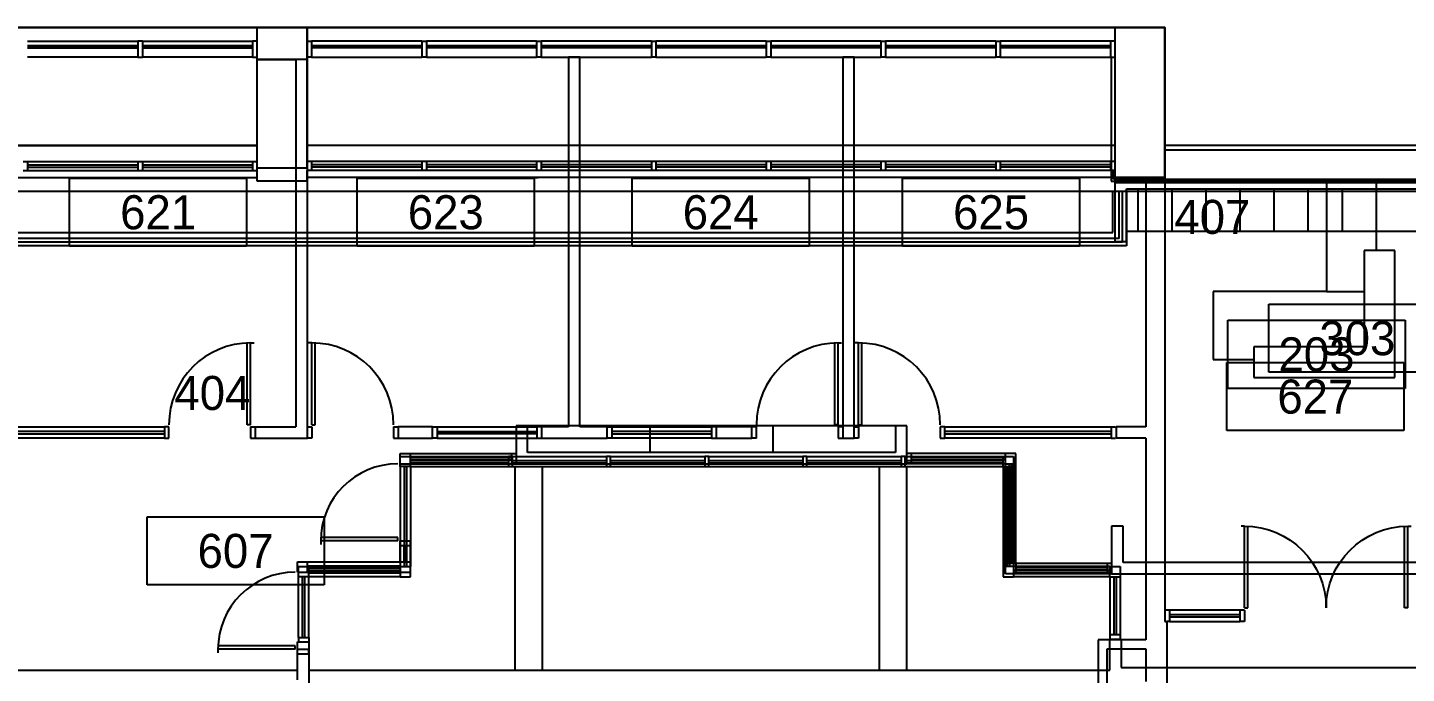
# Model space of a CAD drawing. Header units: inches. Extents: x -219 to 4035, y -10 to 4981.
# Drawn here: x 266 to 873, y 2694 to 2978 of the extents above; entities that cross this region are included whole.
import ezdxf
from ezdxf.enums import TextEntityAlignment as Align

# ---------------------------------------------------------------- set-up
doc = ezdxf.new("R2010")
doc.units = ezdxf.units.IN
doc.header["$LTSCALE"] = 48
doc.header["$MEASUREMENT"] = 0
doc.layers.get('0').update_dxf_attribs({"color": 13, "linetype": 'CONTINUOUS'})
for name, color, linetype in [('F1-BLDG3', 161, 'CONTINUOUS'), ('F2-BLDG1', 7, 'CONTINUOUS'), ('F2-BLDG4', 2, 'CONTINUOUS'), ('f2-casework1', 4, 'CONTINUOUS'), ('F2-DOOR1', 3, 'CONTINUOUS'), ('F2-RMNOS', 3, 'CONTINUOUS'), ('F2-WINDOW1', 1, 'CONTINUOUS'), ('F2-WINDOW2', 4, 'CONTINUOUS'), ('F3-BLDG1', 7, 'CONTINUOUS'), ('F3-BLDG3', 161, 'CONTINUOUS'), ('F3-BLDG4', 2, 'CONTINUOUS'), ('F3-RMNOS', 3, 'CONTINUOUS'), ('F3-WINDOW1', 1, 'CONTINUOUS'), ('F3-WINDOW2', 4, 'CONTINUOUS'), ('F4-BLDG1', 7, 'CONTINUOUS'), ('F4-BLDG4', 2, 'CONTINUOUS'), ('f4-casework1', 4, 'CONTINUOUS'), ('f4-casework2', 8, 'CONTINUOUS'), ('F4-RMNOS', 3, 'CONTINUOUS'), ('F4-WINDOW1', 1, 'CONTINUOUS'), ('F4-WINDOW2', 4, 'CONTINUOUS'), ('F5-BLDG3', 161, 'CONTINUOUS'), ('F6-BLDG1', 7, 'CONTINUOUS'), ('F6-BLDG3', 161, 'CONTINUOUS'), ('F6-BLDG4', 2, 'CONTINUOUS'), ('F6-DOOR1', 3, 'CONTINUOUS'), ('F6-DOORJMB', 32, 'CONTINUOUS'), ('F6-RMNOS', 3, 'CONTINUOUS'), ('F6-WINDOW1', 1, 'CONTINUOUS'), ('F6-WINDOW2', 4, 'CONTINUOUS')]:
    doc.layers.add(name, color=color, linetype=linetype)
for name, color, linetype, plot in [('F2-COLUMN1', 8, 'CONTINUOUS', False), ('F3-COLUMN1', 8, 'CONTINUOUS', False), ('F4-Bldg1A', 8, 'CONTINUOUS', False), ('F4-COLUMN1', 8, 'CONTINUOUS', False), ('F6-COLUMN1', 8, 'CONTINUOUS', False)]:
    doc.layers.add(name, color=color, linetype=linetype, plot=plot)
doc.styles.add('ORIG-RMNOS', font='noting.shx')
doc.styles.add('RMNOS', font='noting.shx')

# ---------------------------------------------------------------- blocks, each defined once
blk = doc.blocks.new('L-20C11')
for p, q in [((-11, 11), (11, 11)), ((-11, 11), (-11, -55)), ((11, 11), (11, -55)), ((-11, -55), (11, -55))]:
    blk.add_line(p, q)
blk = doc.blocks.new('L-20C11B')
for p, q in [((-11, -7), (-11, 55)), ((11, 55), (-11, 55)), ((11, -7), (11, 55)), ((11, -7), (-11, -7))]:
    blk.add_line(p, q)
blk = doc.blocks.new('L18C51')
for p, q in [((11, 7), (-11, 7)), ((-11, -7), (-11, 7)), ((11, -7), (11, 7)), ((11, -7), (-11, -7))]:
    blk.add_line(p, q)
blk = doc.blocks.new('ADR-36DL')
for p, q in [((0, 37), (-1.5, 37)), ((0, 1), (0, 37)), ((1.5, 1), (1.5, 36.97)), ((70.5, 1), (70.5, 36.97)), ((72, 1), (72, 37)), ((72, 37), (73.5, 37)), ((0, 1), (1.5, 1)), ((72, 1), (70.5, 1))]:
    blk.add_line(p, q)
for centre, start, end in [((0, 1), 0, 90), ((72, 1), 90, 180)]:
    blk.add_arc(centre, 36, start, end)
blk = doc.blocks.new('ADR-36R')
for p, q in [((-1.5, 1), (-1.5, 36.97)), ((0, 1), (0, 37)), ((0, 37), (1.5, 37)), ((0, 1), (-1.5, 1))]:
    blk.add_line(p, q)
blk.add_arc((0, 1), 36, 90, 180)
blk = doc.blocks.new('ADR-36L')
for p, q in [((0, 37), (-1.5, 37)), ((0, 1), (0, 37)), ((1.5, 1), (1.5, 36.97)), ((0, 1), (1.5, 1))]:
    blk.add_line(p, q)
blk.add_arc((0, 1), 36, 0, 90)
blk = doc.blocks.new('rmnos')
at = {"color": 11}
for p, q in [((-0.40625, 0.15625), (0.40625, 0.15625)), ((-0.40625, -0.15625), (-0.40625, 0.15625)), ((0.40625, 0.15625), (0.40625, -0.15625)), ((0.40625, -0.15625), (-0.40625, -0.15625))]:
    blk.add_line(p, q, dxfattribs=at)
at = {"color": 9, "style": 'ORIG-RMNOS'}
blk.add_attdef('ROOM', text='', height=0.15625, dxfattribs=at).set_placement((0, 0), align=Align.MIDDLE)
blk = doc.blocks.new('ADR-34L')
for p, q in [((0, 35), (-1.5, 35)), ((0, 1), (0, 35)), ((1.5, 1), (1.5, 34.97)), ((0, 1), (1.5, 1))]:
    blk.add_line(p, q)
blk.add_arc((0, 1), 34, 0, 90)
blk = doc.blocks.new('RMNOS-1')
at = {"color": 9, "style": 'RMNOS'}
blk.add_attdef('ROOM', text='', height=0.1562, dxfattribs=at).set_placement((0, 0), align=Align.MIDDLE)

msp = doc.modelspace()

# ---------------------------------------------------------------- linework, layer by layer
at = {"layer": 'F1-BLDG3'}
for p, q in [((767, 2978.5), (-11, 2978.5)), ((767, 2924.5), (767, 2978.5)), ((909, 2924.5), (767, 2924.5))]:
    msp.add_line(p, q, dxfattribs=at)
at = {"layer": 'F2-BLDG1'}
for p, q in [((367, 2910.75), (367, 2978.5)), ((367, 2978.5), (389, 2978.5)), ((389, 2978.5), (389, 2910.75)), ((745, 2884.25), (745, 2978.5)), ((745, 2978.5), (767, 2978.5)), ((767, 2978.5), (767, 2924.5)), ((909, 2924.5), (767, 2924.5)), ((389, 2910.75), (367, 2910.75)), ((485.75, 2912.5), (490.75, 2912.5)), ((750, 2884.25), (750, 2907.5)), ((750, 2907.5), (1267.75, 2907.5)), ((745, 2884.25), (750, 2884.25)), ((481.13, 2803), (481.13, 2786.25)), ((486.13, 2803), (481.13, 2803)), ((486.13, 2791.25), (486.13, 2803)), ((653.25, 2803), (648.25, 2803)), ((648.25, 2803), (648.25, 2791.25)), ((653.25, 2786.25), (653.25, 2803)), ((648.25, 2791.25), (486.13, 2791.25)), ((481.13, 2786.25), (653.25, 2786.25)), ((743.5, 2758.75), (743.5, 2737.75)), ((748.5, 2758.75), (743.5, 2758.75)), ((748.5, 2742.75), (748.5, 2758.75)), ((885, 2742.75), (748.5, 2742.75)), ((743.5, 2737.75), (1179.75, 2737.75)), ((384.75, 2691), (384.75, 2702.5)), ((384.75, 2702.5), (389.75, 2702.5)), ((389.75, 2702.5), (389.75, 2663.25))]:
    msp.add_line(p, q, dxfattribs=at)
at = {"layer": 'F2-BLDG4'}
for p, q in [((11, 2926.5), (367, 2926.5)), ((745, 2926.5), (389, 2926.5)), ((165.75, 2912.5), (367, 2912.5)), ((745, 2912.5), (389, 2912.5))]:
    msp.add_line(p, q, dxfattribs=at)
at = {"layer": 'f2-casework1'}
for p, q in [((755, 2907.5), (755, 2888.75)), ((770, 2907.5), (770, 2888.75)), ((785, 2907.5), (785, 2888.75)), ((800, 2907.5), (800, 2888.75)), ((815, 2907.5), (815, 2888.75)), ((830, 2907.5), (830, 2888.75)), ((845, 2907.5), (845, 2888.75)), ((860, 2907.5), (860, 2888.75)), ((750, 2888.75), (1267.75, 2888.75)), ((648.25, 2803), (486.13, 2803)), ((540.13, 2791.25), (540.13, 2803)), ((594.25, 2803), (594.25, 2791.25))]:
    msp.add_line(p, q, dxfattribs=at)
at = {"layer": 'F2-WINDOW1'}
for p, q in [((265.86, 2919.5), (314.43, 2919.5)), ((265.86, 2918), (314.43, 2918)), ((265.86, 2917), (314.43, 2917)), ((316.43, 2919.5), (365, 2919.5)), ((316.43, 2918), (365, 2918)), ((316.43, 2917), (365, 2917)), ((439.57, 2919.5), (391, 2919.5)), ((439.57, 2918), (391, 2918)), ((439.57, 2917), (391, 2917)), ((490.14, 2919.5), (441.57, 2919.5)), ((490.14, 2918), (441.57, 2918)), ((490.14, 2917), (441.57, 2917)), ((540.71, 2919.5), (492.14, 2919.5)), ((540.71, 2918), (492.14, 2918)), ((540.71, 2917), (492.14, 2917)), ((591.29, 2919.5), (542.71, 2919.5)), ((591.29, 2918), (542.71, 2918)), ((591.29, 2917), (542.71, 2917)), ((641.86, 2919.5), (593.29, 2919.5)), ((641.86, 2918), (593.29, 2918)), ((641.86, 2917), (593.29, 2917)), ((692.43, 2919.5), (643.86, 2919.5)), ((692.43, 2918), (643.86, 2918)), ((692.43, 2917), (643.86, 2917)), ((743, 2919.5), (694.43, 2919.5)), ((743, 2918), (694.43, 2918)), ((743, 2917), (694.43, 2917)), ((265.86, 2915.5), (314.43, 2915.5)), ((316.43, 2915.5), (365, 2915.5)), ((439.57, 2915.5), (391, 2915.5)), ((490.14, 2915.5), (441.57, 2915.5)), ((540.71, 2915.5), (492.14, 2915.5)), ((591.29, 2915.5), (542.71, 2915.5)), ((641.86, 2915.5), (593.29, 2915.5)), ((692.43, 2915.5), (643.86, 2915.5)), ((743, 2915.5), (694.43, 2915.5)), ((434.5, 2790.75), (479.13, 2790.75)), ((434.5, 2789), (479.13, 2789)), ((696.75, 2790.75), (655.25, 2790.75)), ((696.75, 2789), (655.25, 2789)), ((434.5, 2788), (479.13, 2788)), ((434.5, 2786.25), (479.13, 2786.25)), ((696.75, 2788), (655.25, 2788)), ((696.75, 2786.25), (655.25, 2786.25)), ((696.75, 2742.25), (696.75, 2786.25)), ((698.5, 2742.25), (698.5, 2786.25)), ((699.5, 2742.25), (699.5, 2786.25)), ((701.25, 2742.25), (701.25, 2786.25)), ((430, 2743), (430, 2750.25)), ((431.75, 2743), (431.75, 2750.25)), ((432.75, 2743), (432.75, 2750.25)), ((434.5, 2743), (434.5, 2750.25)), ((389.25, 2743), (430, 2743)), ((389.25, 2741.25), (430, 2741.25)), ((389.25, 2740.25), (430, 2740.25)), ((741.5, 2742.25), (701.25, 2742.25)), ((741.5, 2740.5), (701.25, 2740.5)), ((389.25, 2738.5), (430, 2738.5)), ((741.5, 2739.5), (701.25, 2739.5)), ((741.5, 2737.75), (701.25, 2737.75))]:
    msp.add_line(p, q, dxfattribs=at)
at = {"layer": 'F2-WINDOW2'}
for p, q in [((263.86, 2919.5), (265.86, 2919.5)), ((265.86, 2919.5), (265.86, 2915.5)), ((314.43, 2919.5), (316.43, 2919.5)), ((314.43, 2919.5), (314.43, 2915.5)), ((316.43, 2919.5), (316.43, 2915.5)), ((365, 2919.5), (365, 2915.5)), ((365, 2919.5), (367, 2919.5)), ((391, 2919.5), (389, 2919.5)), ((391, 2919.5), (391, 2915.5)), ((439.57, 2919.5), (439.57, 2915.5)), ((441.57, 2919.5), (439.57, 2919.5)), ((441.57, 2919.5), (441.57, 2915.5)), ((490.14, 2919.5), (490.14, 2915.5)), ((492.14, 2919.5), (490.14, 2919.5)), ((492.14, 2919.5), (492.14, 2915.5)), ((540.71, 2919.5), (540.71, 2915.5)), ((542.71, 2919.5), (540.71, 2919.5)), ((542.71, 2919.5), (542.71, 2915.5)), ((591.29, 2919.5), (591.29, 2915.5)), ((593.29, 2919.5), (591.29, 2919.5)), ((593.29, 2919.5), (593.29, 2915.5)), ((641.86, 2919.5), (641.86, 2915.5)), ((643.86, 2919.5), (641.86, 2919.5)), ((643.86, 2919.5), (643.86, 2915.5)), ((692.43, 2919.5), (692.43, 2915.5)), ((694.43, 2919.5), (692.43, 2919.5)), ((694.43, 2919.5), (694.43, 2915.5)), ((743, 2919.5), (743, 2915.5)), ((745, 2919.5), (743, 2919.5)), ((263.86, 2915.5), (265.86, 2915.5)), ((314.43, 2915.5), (316.43, 2915.5)), ((365, 2915.5), (367, 2915.5)), ((391, 2915.5), (389, 2915.5)), ((441.57, 2915.5), (439.57, 2915.5)), ((492.14, 2915.5), (490.14, 2915.5)), ((542.71, 2915.5), (540.71, 2915.5)), ((593.29, 2915.5), (591.29, 2915.5)), ((643.86, 2915.5), (641.86, 2915.5)), ((694.43, 2915.5), (692.43, 2915.5)), ((745, 2915.5), (743, 2915.5)), ((430, 2786.25), (430, 2790.75)), ((430, 2790.75), (434.5, 2790.75)), ((434.5, 2786.25), (434.5, 2790.75)), ((479.13, 2790.75), (479.13, 2786.25)), ((479.13, 2790.75), (481.13, 2790.75)), ((655.25, 2790.75), (653.25, 2790.75)), ((655.25, 2786.25), (655.25, 2790.75)), ((701.25, 2790.75), (696.75, 2790.75)), ((696.75, 2786.25), (696.75, 2790.75)), ((701.25, 2786.25), (701.25, 2790.75)), ((430, 2786.25), (434.5, 2786.25)), ((479.13, 2786.25), (481.13, 2786.25)), ((655.25, 2786.25), (653.25, 2786.25)), ((696.75, 2786.25), (701.25, 2786.25)), ((430, 2752.25), (434.5, 2752.25)), ((430, 2750.25), (430, 2752.25)), ((434.5, 2750.25), (434.5, 2752.25)), ((430, 2750.25), (434.5, 2750.25)), ((384.75, 2738.5), (384.75, 2743)), ((384.75, 2743), (389.25, 2743)), ((389.25, 2738.5), (389.25, 2743)), ((430, 2743), (430, 2738.5)), ((430, 2743), (434.5, 2743)), ((434.5, 2738.5), (434.5, 2743)), ((696.75, 2737.75), (696.75, 2742.25)), ((701.25, 2742.25), (696.75, 2742.25)), ((701.25, 2742.25), (701.25, 2737.75)), ((743.5, 2742.25), (741.5, 2742.25)), ((741.5, 2742.25), (741.5, 2737.75)), ((384.75, 2738.5), (389.25, 2738.5)), ((430, 2738.5), (434.5, 2738.5)), ((701.25, 2737.75), (696.75, 2737.75)), ((743.5, 2737.75), (741.5, 2737.75)), ((384.75, 2704.5), (389.75, 2704.5)), ((384.75, 2702.5), (384.75, 2704.5)), ((389.75, 2702.5), (389.75, 2704.5))]:
    msp.add_line(p, q, dxfattribs=at)
at = {"layer": 'F3-BLDG1'}
for p, q in [((367, 2978.5), (389, 2978.5)), ((367, 2926.5), (367, 2978.5)), ((389, 2978.5), (389, 2926.5)), ((745, 2926.5), (745, 2978.5)), ((745, 2978.5), (767, 2978.5)), ((767, 2978.5), (767, 2926.5)), ((367, 2926.5), (11, 2926.5)), ((745, 2926.5), (389, 2926.5)), ((909, 2926.5), (767, 2926.5)), ((1431.13, 2906.25), (10.25, 2906.25)), ((384.75, 2695.25), (384.75, 2707.75)), ((384.75, 2707.75), (389.75, 2707.75)), ((389.75, 2707.75), (389.75, 2695.25)), ((742.75, 2695.25), (742.75, 2709)), ((742.75, 2709), (747.75, 2709)), ((747.75, 2709), (747.75, 2696.5)), ((-6, 2695.25), (384.75, 2695.25)), ((389.75, 2695.25), (742.75, 2695.25)), ((747.75, 2696.5), (885, 2696.5))]:
    msp.add_line(p, q, dxfattribs=at)
at = {"layer": 'F3-BLDG3'}
for p, q in [((744, 2888.25), (744, 2906.25)), ((750, 2906.25), (750, 2882.25)), ((163.75, 2888.25), (744, 2888.25)), ((750, 2882.25), (163.75, 2882.25))]:
    msp.add_line(p, q, dxfattribs=at)
at = {"layer": 'F3-BLDG4'}
for p, q in [((746.75, 2885.5), (746.75, 2906.25)), ((748.25, 2884), (748.25, 2906.25)), ((746.75, 2885.5), (165.25, 2885.5)), ((748.25, 2884), (165.25, 2884)), ((480.75, 2695.25), (480.75, 2785)), ((492.75, 2695.25), (492.75, 2785)), ((641.25, 2695.25), (641.25, 2785)), ((653.25, 2695.25), (653.25, 2785))]:
    msp.add_line(p, q, dxfattribs=at)
at = {"layer": 'F3-WINDOW1'}
for p, q in [((434.5, 2789.5), (477.75, 2789.5)), ((479.5, 2789.5), (521, 2789.5)), ((522.75, 2789.5), (564.25, 2789.5)), ((566, 2789.5), (607.5, 2789.5)), ((609.25, 2789.5), (650.75, 2789.5)), ((652.5, 2789.5), (695.75, 2789.5)), ((430, 2785), (430, 2741)), ((431.75, 2785), (431.75, 2741)), ((432.75, 2785), (432.75, 2741)), ((434.5, 2787.75), (477.75, 2787.75)), ((434.5, 2786.75), (477.75, 2786.75)), ((434.5, 2785), (477.75, 2785)), ((434.5, 2785), (434.5, 2741)), ((479.5, 2787.75), (521, 2787.75)), ((479.5, 2786.75), (521, 2786.75)), ((479.5, 2785), (521, 2785)), ((522.75, 2787.75), (564.25, 2787.75)), ((522.75, 2786.75), (564.25, 2786.75)), ((522.75, 2785), (564.25, 2785)), ((566, 2787.75), (607.5, 2787.75)), ((566, 2786.75), (607.5, 2786.75)), ((566, 2785), (607.5, 2785)), ((609.25, 2787.75), (650.75, 2787.75)), ((609.25, 2786.75), (650.75, 2786.75)), ((609.25, 2785), (650.75, 2785)), ((652.5, 2787.75), (695.75, 2787.75)), ((652.5, 2786.75), (695.75, 2786.75)), ((652.5, 2785), (695.75, 2785)), ((695.75, 2785), (695.75, 2741)), ((697.5, 2785), (697.5, 2741)), ((698.5, 2785), (698.5, 2741)), ((700.25, 2785), (700.25, 2741)), ((389.75, 2741), (430, 2741)), ((742.75, 2741), (700.25, 2741)), ((385.25, 2709.75), (385.25, 2736.5)), ((387, 2709.75), (387, 2736.5)), ((388, 2709.75), (388, 2736.5)), ((389.75, 2739.25), (430, 2739.25)), ((389.75, 2738.25), (430, 2738.25)), ((389.75, 2709.75), (389.75, 2736.5)), ((430, 2736.5), (389.75, 2736.5)), ((742.75, 2739.25), (700.25, 2739.25)), ((742.75, 2738.25), (700.25, 2738.25)), ((742.75, 2736.5), (700.25, 2736.5)), ((742.75, 2736.5), (742.75, 2711)), ((744.5, 2736.5), (744.5, 2711)), ((745.5, 2736.5), (745.5, 2711)), ((747.25, 2736.5), (747.25, 2711))]:
    msp.add_line(p, q, dxfattribs=at)
at = {"layer": 'F3-WINDOW2'}
for p, q in [((430, 2785), (430, 2789.5)), ((430, 2789.5), (434.5, 2789.5)), ((434.5, 2785), (434.5, 2789.5)), ((695.75, 2785), (695.75, 2789.5)), ((695.75, 2789.5), (700.25, 2789.5)), ((700.25, 2789.5), (700.25, 2785)), ((434.5, 2785), (430, 2785)), ((695.75, 2785), (700.25, 2785)), ((385.25, 2736.5), (385.25, 2741)), ((385.25, 2741), (389.75, 2741)), ((389.75, 2736.5), (389.75, 2741)), ((430, 2741), (430, 2736.5)), ((430, 2741), (434.5, 2741)), ((434.5, 2736.5), (434.5, 2741)), ((695.75, 2741), (695.75, 2736.5)), ((700.25, 2741), (695.75, 2741)), ((700.25, 2741), (700.25, 2736.5)), ((742.75, 2741), (747.25, 2741)), ((742.75, 2736.5), (742.75, 2741)), ((747.25, 2741), (747.25, 2736.5)), ((389.75, 2736.5), (385.25, 2736.5)), ((430, 2736.5), (434.5, 2736.5)), ((695.75, 2736.5), (700.25, 2736.5)), ((742.75, 2736.5), (747.25, 2736.5)), ((385.25, 2709.75), (389.75, 2709.75)), ((385.25, 2709.75), (385.25, 2707.75)), ((389.75, 2709.75), (389.75, 2707.75)), ((742.75, 2711), (747.25, 2711)), ((742.75, 2711), (742.75, 2709)), ((747.25, 2711), (747.25, 2709))]:
    msp.add_line(p, q, dxfattribs=at)
for points in [[(477.75, 2785), (479.5, 2785), (479.5, 2789.5), (477.75, 2789.5)], [(521, 2785), (522.75, 2785), (522.75, 2789.5), (521, 2789.5)], [(564.25, 2785), (566, 2785), (566, 2789.5), (564.25, 2789.5)], [(607.5, 2785), (609.25, 2785), (609.25, 2789.5), (607.5, 2789.5)], [(650.75, 2785), (652.5, 2785), (652.5, 2789.5), (650.75, 2789.5)]]:
    msp.add_lwpolyline(points, close=True, dxfattribs=at)
at = {"layer": 'F4-BLDG1'}
for p, q in [((367, 2978.5), (389, 2978.5)), ((367, 2919.5), (367, 2978.5)), ((389, 2978.5), (389, 2919.5)), ((745, 2919.5), (745, 2978.5)), ((745, 2978.5), (767, 2978.5)), ((767, 2978.5), (767, 2926.5)), ((909, 2926.5), (767, 2926.5)), ((365, 2919.5), (365, 2915.5)), ((365, 2919.5), (367, 2919.5)), ((391, 2919.5), (389, 2919.5)), ((391, 2919.5), (391, 2915.5)), ((743, 2919.5), (743, 2915.5)), ((745, 2919.5), (743, 2919.5)), ((365, 2915.5), (367, 2915.5)), ((367, 2910.75), (367, 2915.5)), ((389, 2910.75), (367, 2910.75)), ((391, 2915.5), (389, 2915.5)), ((389, 2910.75), (389, 2915.5)), ((744.25, 2915.5), (743, 2915.5)), ((744.25, 2911.75), (744.25, 2915.5)), ((745, 2911.75), (744.25, 2911.75)), ((745, 2911.75), (745, 2910.25)), ((745, 2910.25), (909.75, 2910.25))]:
    msp.add_line(p, q, dxfattribs=at)
at = {"layer": 'F4-Bldg1A'}
for p, q in [((745, 2911.75), (909.75, 2911.75)), ((745, 2910.88), (909.75, 2910.88))]:
    msp.add_line(p, q, dxfattribs=at)
at = {"layer": 'F4-BLDG4'}
for p, q in [((11, 2978.5), (367, 2978.5)), ((389, 2978.5), (745, 2978.5)), ((11, 2926.5), (367, 2926.5)), ((745, 2926.5), (389, 2926.5)), ((11.75, 2912.5), (367, 2912.5)), ((744.25, 2912.5), (389, 2912.5))]:
    msp.add_line(p, q, dxfattribs=at)
at = {"layer": 'f4-casework1'}
for p, q in [((838.21, 2910.25), (838.21, 2862.25)), ((860.21, 2880.25), (860.21, 2910.25)), ((868.21, 2880.25), (860.21, 2880.25)), ((868.21, 2824.25), (868.21, 2880.25)), ((838.21, 2862.25), (788.21, 2862.25)), ((788.21, 2862.25), (788.21, 2832.25)), ((788.21, 2832.25), (806.21, 2832.25)), ((806.21, 2832.25), (806.21, 2824.25)), ((806.21, 2824.25), (868.21, 2824.25))]:
    msp.add_line(p, q, dxfattribs=at)
at = {"layer": 'f4-casework2'}
for p, q in [((860.21, 2880.25), (854.71, 2880.25)), ((854.71, 2880.25), (854.71, 2837.75)), ((838.21, 2862.25), (854.71, 2862.25)), ((854.71, 2837.75), (806.21, 2837.75)), ((806.21, 2837.75), (806.21, 2832.25))]:
    msp.add_line(p, q, dxfattribs=at)
at = {"layer": 'F4-WINDOW1'}
for p, q in [((265.86, 2919.5), (314.43, 2919.5)), ((265.86, 2918), (314.43, 2918)), ((265.86, 2917), (314.43, 2917)), ((316.43, 2919.5), (365, 2919.5)), ((316.43, 2918), (365, 2918)), ((316.43, 2917), (365, 2917)), ((439.57, 2919.5), (391, 2919.5)), ((439.57, 2918), (391, 2918)), ((439.57, 2917), (391, 2917)), ((490.14, 2919.5), (441.57, 2919.5)), ((490.14, 2918), (441.57, 2918)), ((490.14, 2917), (441.57, 2917)), ((540.71, 2919.5), (492.14, 2919.5)), ((540.71, 2918), (492.14, 2918)), ((540.71, 2917), (492.14, 2917)), ((591.29, 2919.5), (542.71, 2919.5)), ((591.29, 2918), (542.71, 2918)), ((591.29, 2917), (542.71, 2917)), ((641.86, 2919.5), (593.29, 2919.5)), ((641.86, 2918), (593.29, 2918)), ((641.86, 2917), (593.29, 2917)), ((692.43, 2919.5), (643.86, 2919.5)), ((692.43, 2918), (643.86, 2918)), ((692.43, 2917), (643.86, 2917)), ((743, 2919.5), (694.43, 2919.5)), ((743, 2918), (694.43, 2918)), ((743, 2917), (694.43, 2917)), ((265.86, 2915.5), (314.43, 2915.5)), ((316.43, 2915.5), (365, 2915.5)), ((439.57, 2915.5), (391, 2915.5)), ((490.14, 2915.5), (441.57, 2915.5)), ((540.71, 2915.5), (492.14, 2915.5)), ((591.29, 2915.5), (542.71, 2915.5)), ((641.86, 2915.5), (593.29, 2915.5)), ((692.43, 2915.5), (643.86, 2915.5)), ((743, 2915.5), (694.43, 2915.5))]:
    msp.add_line(p, q, dxfattribs=at)
at = {"layer": 'F4-WINDOW2'}
for p, q in [((263.86, 2919.5), (265.86, 2919.5)), ((265.86, 2919.5), (265.86, 2915.5)), ((314.43, 2919.5), (316.43, 2919.5)), ((314.43, 2919.5), (314.43, 2915.5)), ((316.43, 2919.5), (316.43, 2915.5)), ((439.57, 2919.5), (439.57, 2915.5)), ((441.57, 2919.5), (439.57, 2919.5)), ((441.57, 2919.5), (441.57, 2915.5)), ((490.14, 2919.5), (490.14, 2915.5)), ((492.14, 2919.5), (490.14, 2919.5)), ((492.14, 2919.5), (492.14, 2915.5)), ((540.71, 2919.5), (540.71, 2915.5)), ((542.71, 2919.5), (540.71, 2919.5)), ((542.71, 2919.5), (542.71, 2915.5)), ((591.29, 2919.5), (591.29, 2915.5)), ((593.29, 2919.5), (591.29, 2919.5)), ((593.29, 2919.5), (593.29, 2915.5)), ((641.86, 2919.5), (641.86, 2915.5)), ((643.86, 2919.5), (641.86, 2919.5)), ((643.86, 2919.5), (643.86, 2915.5)), ((692.43, 2919.5), (692.43, 2915.5)), ((694.43, 2919.5), (692.43, 2919.5)), ((694.43, 2919.5), (694.43, 2915.5)), ((263.86, 2915.5), (265.86, 2915.5)), ((314.43, 2915.5), (316.43, 2915.5)), ((441.57, 2915.5), (439.57, 2915.5)), ((492.14, 2915.5), (490.14, 2915.5)), ((542.71, 2915.5), (540.71, 2915.5)), ((593.29, 2915.5), (591.29, 2915.5)), ((643.86, 2915.5), (641.86, 2915.5)), ((694.43, 2915.5), (692.43, 2915.5))]:
    msp.add_line(p, q, dxfattribs=at)
at = {"layer": 'F5-BLDG3'}
msp.add_lwpolyline([(909, 2926.5), (767, 2926.5), (767, 2978.5), (-11, 2978.5), (-11, 2926.5), (-63, 2926.5), (-63, 2286.5), (-11, 2286.5), (-11, 2234.5), (767, 2234.5), (767, 2285.5), (795, 2285.5), (795, 2268.5), (881, 2268.5)], dxfattribs=at)
at = {"layer": 'F6-BLDG1'}
for p, q in [((389, 2978.5), (367, 2978.5)), ((367, 2964.5), (367, 2978.5)), ((389, 2964.5), (389, 2978.5)), ((745, 2978.5), (767, 2978.5)), ((745, 2965.5), (745, 2978.5)), ((767, 2978.5), (767, 2926.5)), ((509.25, 2965.5), (504.25, 2965.5)), ((504.25, 2965.5), (504.25, 2802.5)), ((509.25, 2802.5), (509.25, 2965.5)), ((630, 2965.5), (625, 2965.5)), ((625, 2965.5), (625, 2797.5)), ((630, 2797.5), (630, 2965.5)), ((743.25, 2965.5), (743.25, 2910.75)), ((743.25, 2965.5), (745, 2965.5)), ((367, 2964.5), (384.12, 2964.5)), ((384.12, 2964.5), (384.12, 2802.5)), ((389, 2964.5), (389.13, 2964.5)), ((389.13, 2797.5), (389.13, 2964.5)), ((767, 2926.5), (767, 2721.75)), ((743.25, 2910.75), (758.5, 2910.75)), ((758.5, 2910.75), (758.5, 2802.5)), ((366.13, 2802.5), (366.13, 2797.5)), ((366.13, 2802.5), (384.12, 2802.5)), ((429.13, 2802.5), (429.13, 2797.5)), ((444.25, 2802.5), (429.13, 2802.5)), ((444.25, 2797.5), (444.25, 2802.5)), ((492.25, 2802.5), (492.25, 2797.5)), ((504.25, 2802.5), (492.25, 2802.5)), ((521.25, 2802.5), (509.25, 2802.5)), ((521.25, 2797.5), (521.25, 2802.5)), ((585, 2802.5), (569.25, 2802.5)), ((569.25, 2802.5), (569.25, 2797.5)), ((585, 2797.5), (585, 2802.5)), ((745.5, 2802.5), (745.5, 2797.5)), ((758.5, 2802.5), (745.5, 2802.5)), ((366.13, 2797.5), (389.13, 2797.5)), ((429.13, 2797.5), (444.25, 2797.5)), ((492.25, 2797.5), (521.25, 2797.5)), ((569.25, 2797.5), (585, 2797.5)), ((625, 2797.5), (630, 2797.5)), ((758.5, 2797.5), (745.5, 2797.5)), ((758.5, 2797.5), (758.5, 2708.75)), ((767, 2721.75), (767, 2716.75)), ((767, 2716.75), (767.75, 2716.75)), ((767.75, 2716.75), (767.75, 2666.75)), ((758.5, 2708.75), (737.5, 2708.75)), ((737.5, 2708.75), (737.5, 2666.75))]:
    msp.add_line(p, q, dxfattribs=at)
at = {"layer": 'F6-BLDG3'}
for p, q in [((909, 2926.5), (767, 2926.5)), ((909, 2911.5), (767, 2911.5)), ((741.5, 2670.75), (741.5, 2704.75)), ((741.5, 2704.75), (758.5, 2704.75)), ((758.5, 2704.75), (758.5, 2690.25))]:
    msp.add_line(p, q, dxfattribs=at)
at = {"layer": 'F6-BLDG4'}
for p, q in [((314.43, 2965.5), (265.86, 2965.5)), ((365, 2965.5), (316.43, 2965.5)), ((391, 2965.5), (439.57, 2965.5)), ((441.57, 2965.5), (490.14, 2965.5)), ((492.14, 2965.5), (540.71, 2965.5)), ((542.71, 2965.5), (591.29, 2965.5)), ((593.29, 2965.5), (641.86, 2965.5)), ((643.86, 2965.5), (692.43, 2965.5)), ((694.43, 2965.5), (743, 2965.5))]:
    msp.add_line(p, q, dxfattribs=at)
at = {"layer": 'F6-DOORJMB'}
for p, q in [((389.13, 2802.5), (391.13, 2802.5)), ((391.13, 2802.5), (391.13, 2797.5)), ((427.13, 2802.5), (427.13, 2797.5)), ((427.13, 2802.5), (429.13, 2802.5)), ((587, 2802.5), (585, 2802.5)), ((587, 2797.5), (587, 2802.5)), ((625, 2802.5), (623, 2802.5)), ((623, 2802.5), (623, 2797.5)), ((391.13, 2797.5), (389.13, 2797.5)), ((427.13, 2797.5), (429.13, 2797.5)), ((587, 2797.5), (585, 2797.5)), ((623, 2797.5), (625, 2797.5))]:
    msp.add_line(p, q, dxfattribs=at)
at = {"layer": 'F6-WINDOW1'}
for p, q in [((265.86, 2972.5), (314.43, 2972.5)), ((316.43, 2972.5), (365, 2972.5)), ((439.57, 2972.5), (391, 2972.5)), ((490.14, 2972.5), (441.57, 2972.5)), ((540.71, 2972.5), (492.14, 2972.5)), ((591.29, 2972.5), (542.71, 2972.5)), ((641.86, 2972.5), (593.29, 2972.5)), ((692.43, 2972.5), (643.86, 2972.5)), ((743, 2972.5), (694.43, 2972.5)), ((265.86, 2970.5), (314.43, 2970.5)), ((314.43, 2970.5), (265.86, 2970.5)), ((265.86, 2969.5), (314.43, 2969.5)), ((316.43, 2970.5), (365, 2970.5)), ((365, 2970.5), (316.43, 2970.5)), ((316.43, 2969.5), (365, 2969.5)), ((391, 2970.5), (439.57, 2970.5)), ((439.57, 2970.5), (391, 2970.5)), ((439.57, 2969.5), (391, 2969.5)), ((441.57, 2970.5), (490.14, 2970.5)), ((490.14, 2970.5), (441.57, 2970.5)), ((490.14, 2969.5), (441.57, 2969.5)), ((492.14, 2970.5), (540.71, 2970.5)), ((540.71, 2970.5), (492.14, 2970.5)), ((540.71, 2969.5), (492.14, 2969.5)), ((542.71, 2970.5), (591.29, 2970.5)), ((591.29, 2970.5), (542.71, 2970.5)), ((591.29, 2969.5), (542.71, 2969.5)), ((593.29, 2970.5), (641.86, 2970.5)), ((641.86, 2970.5), (593.29, 2970.5)), ((641.86, 2969.5), (593.29, 2969.5)), ((643.86, 2970.5), (692.43, 2970.5)), ((692.43, 2970.5), (643.86, 2970.5)), ((692.43, 2969.5), (643.86, 2969.5)), ((743, 2970.5), (694.43, 2970.5)), ((694.43, 2970.5), (743, 2970.5)), ((743, 2969.5), (694.43, 2969.5)), ((254, 2802.5), (326.13, 2802.5)), ((446.25, 2802.5), (490.25, 2802.5)), ((523.25, 2802.5), (567.25, 2802.5)), ((670, 2802.5), (743.25, 2802.5)), ((326.13, 2800.5), (254, 2800.5)), ((254, 2799.5), (326.13, 2799.5)), ((326.13, 2797.5), (254, 2797.5)), ((446.25, 2800.5), (490.25, 2800.5)), ((490.25, 2799.5), (446.25, 2799.5)), ((446.25, 2797.5), (490.25, 2797.5)), ((567.25, 2800.5), (523.25, 2800.5)), ((523.25, 2799.5), (567.25, 2799.5)), ((567.25, 2797.5), (523.25, 2797.5)), ((743.25, 2800.5), (670, 2800.5)), ((670, 2799.5), (743.25, 2799.5)), ((743.25, 2797.5), (670, 2797.5)), ((800, 2721.75), (769, 2721.75)), ((800, 2719.75), (769, 2719.75)), ((769, 2718.75), (800, 2718.75)), ((769, 2716.75), (800, 2716.75))]:
    msp.add_line(p, q, dxfattribs=at)
at = {"layer": 'F6-WINDOW2'}
for p, q in [((316.43, 2972.5), (314.43, 2972.5)), ((314.43, 2972.5), (314.43, 2965.5)), ((316.43, 2972.5), (316.43, 2965.5)), ((367, 2972.5), (365, 2972.5)), ((365, 2972.5), (365, 2965.5)), ((389, 2972.5), (391, 2972.5)), ((391, 2972.5), (391, 2965.5)), ((439.57, 2972.5), (439.57, 2965.5)), ((439.57, 2972.5), (441.57, 2972.5)), ((441.57, 2972.5), (441.57, 2965.5)), ((490.14, 2972.5), (490.14, 2965.5)), ((490.14, 2972.5), (492.14, 2972.5)), ((492.14, 2972.5), (492.14, 2965.5)), ((540.71, 2972.5), (540.71, 2965.5)), ((540.71, 2972.5), (542.71, 2972.5)), ((542.71, 2972.5), (542.71, 2965.5)), ((591.29, 2972.5), (591.29, 2965.5)), ((591.29, 2972.5), (593.29, 2972.5)), ((593.29, 2972.5), (593.29, 2965.5)), ((641.86, 2972.5), (641.86, 2965.5)), ((641.86, 2972.5), (643.86, 2972.5)), ((643.86, 2972.5), (643.86, 2965.5)), ((692.43, 2972.5), (694.43, 2972.5)), ((692.43, 2972.5), (692.43, 2965.5)), ((694.43, 2972.5), (694.43, 2965.5)), ((743, 2972.5), (743, 2965.5)), ((745, 2972.5), (743, 2972.5)), ((314.43, 2965.5), (316.43, 2965.5)), ((365, 2965.5), (367, 2965.5)), ((391, 2965.5), (389, 2965.5)), ((441.57, 2965.5), (439.57, 2965.5)), ((492.14, 2965.5), (490.14, 2965.5)), ((542.71, 2965.5), (540.71, 2965.5)), ((593.29, 2965.5), (591.29, 2965.5)), ((643.86, 2965.5), (641.86, 2965.5)), ((694.43, 2965.5), (692.43, 2965.5)), ((743.25, 2965.5), (743, 2965.5)), ((326.13, 2802.5), (326.13, 2797.5)), ((328.13, 2802.5), (326.13, 2802.5)), ((328.13, 2797.5), (328.13, 2802.5)), ((364.13, 2802.5), (364.13, 2797.5)), ((364.13, 2802.5), (366.13, 2802.5)), ((444.25, 2802.5), (446.25, 2802.5)), ((446.25, 2802.5), (446.25, 2797.5)), ((492.25, 2802.5), (490.25, 2802.5)), ((490.25, 2802.5), (490.25, 2797.5)), ((521.25, 2802.5), (523.25, 2802.5)), ((523.25, 2802.5), (523.25, 2797.5)), ((569.25, 2802.5), (567.25, 2802.5)), ((567.25, 2802.5), (567.25, 2797.5)), ((630, 2802.5), (632, 2802.5)), ((632, 2802.5), (632, 2797.5)), ((670, 2802.5), (668, 2802.5)), ((668, 2802.5), (668, 2797.5)), ((670, 2797.5), (670, 2802.5)), ((743.25, 2802.5), (743.25, 2797.5)), ((743.25, 2802.5), (745.25, 2802.5)), ((326.13, 2797.5), (328.13, 2797.5)), ((364.13, 2797.5), (366.13, 2797.5)), ((446.25, 2797.5), (444.25, 2797.5)), ((490.25, 2797.5), (492.25, 2797.5)), ((523.25, 2797.5), (521.25, 2797.5)), ((567.25, 2797.5), (569.25, 2797.5)), ((632, 2797.5), (630, 2797.5)), ((668, 2797.5), (670, 2797.5)), ((743.25, 2797.5), (745.25, 2797.5)), ((769, 2721.75), (767, 2721.75)), ((769, 2721.75), (769, 2716.75)), ((800, 2721.75), (800, 2716.75)), ((802, 2721.75), (800, 2721.75)), ((802, 2721.75), (802, 2716.75)), ((769, 2716.75), (767.75, 2716.75)), ((802, 2716.75), (800, 2716.75))]:
    msp.add_line(p, q, dxfattribs=at)

# ---------------------------------------------------------------- block references
at = {"layer": 'F2-COLUMN1'}
msp.add_blockref('L-20C11B', (378, 2923.5), dxfattribs=at)
at = {"layer": 'F2-COLUMN1', "rotation": 180}
msp.add_blockref('L-20C11', (756, 2923.5), dxfattribs=at)
at = {"layer": 'F2-DOOR1', "rotation": 90}
for p in [(430, 2752.25), (384.75, 2704.5)]:
    msp.add_blockref('ADR-34L', p, dxfattribs=at)
at = {"layer": 'F2-RMNOS'}
ref = msp.add_blockref('rmnos', (833.75, 2834.5), dxfattribs=dict(at, xscale=96, yscale=96, zscale=96))
ref.add_attrib('ROOM', '203', dxfattribs={"layer": '0', "color": 9, "height": 15, "style": 'ORIG-RMNOS'}).set_placement((833.75, 2834.5), align=Align.MIDDLE)
at = {"layer": 'F3-COLUMN1'}
msp.add_blockref('L-20C11B', (378, 2923.5), dxfattribs=at)
at = {"layer": 'F3-COLUMN1', "rotation": 180}
msp.add_blockref('L-20C11', (756, 2923.5), dxfattribs=at)
at = {"layer": 'F3-RMNOS'}
ref = msp.add_blockref('rmnos', (851.75, 2841.62), dxfattribs=dict(at, xscale=96, yscale=96, zscale=96))
ref.add_attrib('ROOM', '303', dxfattribs={"layer": '0', "color": 9, "height": 15, "style": 'ORIG-RMNOS'}).set_placement((851.75, 2841.62), align=Align.MIDDLE)
at = {"layer": 'F4-COLUMN1'}
msp.add_blockref('L-20C11B', (378, 2923.5), dxfattribs=at)
at = {"layer": 'F4-COLUMN1', "rotation": 180}
msp.add_blockref('L-20C11', (756, 2923.5), dxfattribs=at)
at = {"layer": 'F4-RMNOS'}
ref = msp.add_blockref('RMNOS-1', (787.88, 2895.08), dxfattribs=dict(at, xscale=96, yscale=96, zscale=96))
ref.add_attrib('ROOM', '407', dxfattribs={"layer": '0', "color": 9, "height": 15, "style": 'RMNOS'}).set_placement((787.88, 2895.08), align=Align.MIDDLE)
ref = msp.add_blockref('RMNOS-1', (347.29, 2817.48), dxfattribs=dict(at, xscale=96, yscale=96, zscale=96))
ref.add_attrib('ROOM', '404', dxfattribs={"layer": '0', "color": 9, "height": 15, "style": 'RMNOS'}).set_placement((347.29, 2817.48), align=Align.MIDDLE)
at = {"layer": 'F6-COLUMN1'}
msp.add_blockref('L18C51', (378, 2971.5), dxfattribs=at)
at = {"layer": 'F6-COLUMN1', "rotation": 180}
msp.add_blockref('L-20C11', (756, 2923.5), dxfattribs=at)
at = {"layer": 'F6-DOOR1'}
for name, p in [('ADR-36R', (364.13, 2802.5)), ('ADR-36L', (391.13, 2802.5)), ('ADR-36R', (623, 2802.5)), ('ADR-36L', (632, 2802.5))]:
    msp.add_blockref(name, p, dxfattribs=at)
at = {"layer": 'F6-DOOR1', "xscale": -1}
msp.add_blockref('ADR-36DL', (874, 2721.75), dxfattribs=at)
at = {"layer": 'F6-RMNOS'}
ref = msp.add_blockref('rmnos', (323.38, 2897.12), dxfattribs=dict(at, xscale=96, yscale=96, zscale=96))
ref.add_attrib('ROOM', '621', dxfattribs={"layer": '0', "color": 9, "height": 15, "style": 'ORIG-RMNOS'}).set_placement((323.38, 2897.12), align=Align.MIDDLE)
ref = msp.add_blockref('rmnos', (450.13, 2897.12), dxfattribs=dict(at, xscale=96, yscale=96, zscale=96))
ref.add_attrib('ROOM', '623', dxfattribs={"layer": '0', "color": 9, "height": 15, "style": 'ORIG-RMNOS'}).set_placement((450.13, 2897.12), align=Align.MIDDLE)
ref = msp.add_blockref('rmnos', (571.25, 2897.12), dxfattribs=dict(at, xscale=96, yscale=96, zscale=96))
ref.add_attrib('ROOM', '624', dxfattribs={"layer": '0', "color": 9, "height": 15, "style": 'ORIG-RMNOS'}).set_placement((571.25, 2897.12), align=Align.MIDDLE)
ref = msp.add_blockref('rmnos', (690.38, 2897.12), dxfattribs=dict(at, xscale=96, yscale=96, zscale=96))
ref.add_attrib('ROOM', '625', dxfattribs={"layer": '0', "color": 9, "height": 15, "style": 'ORIG-RMNOS'}).set_placement((690.38, 2897.12), align=Align.MIDDLE)
ref = msp.add_blockref('rmnos', (833.25, 2815.88), dxfattribs=dict(at, xscale=96, yscale=96, zscale=96))
ref.add_attrib('ROOM', '627', dxfattribs={"layer": '0', "color": 9, "height": 15, "style": 'ORIG-RMNOS'}).set_placement((833.25, 2815.88), align=Align.MIDDLE)
ref = msp.add_blockref('rmnos', (357.5, 2747.88), dxfattribs=dict(at, xscale=96, yscale=96, zscale=96))
ref.add_attrib('ROOM', '607', dxfattribs={"layer": '0', "color": 9, "height": 15, "style": 'ORIG-RMNOS'}).set_placement((357.5, 2747.88), align=Align.MIDDLE)

doc.saveas('drawing.dxf')
